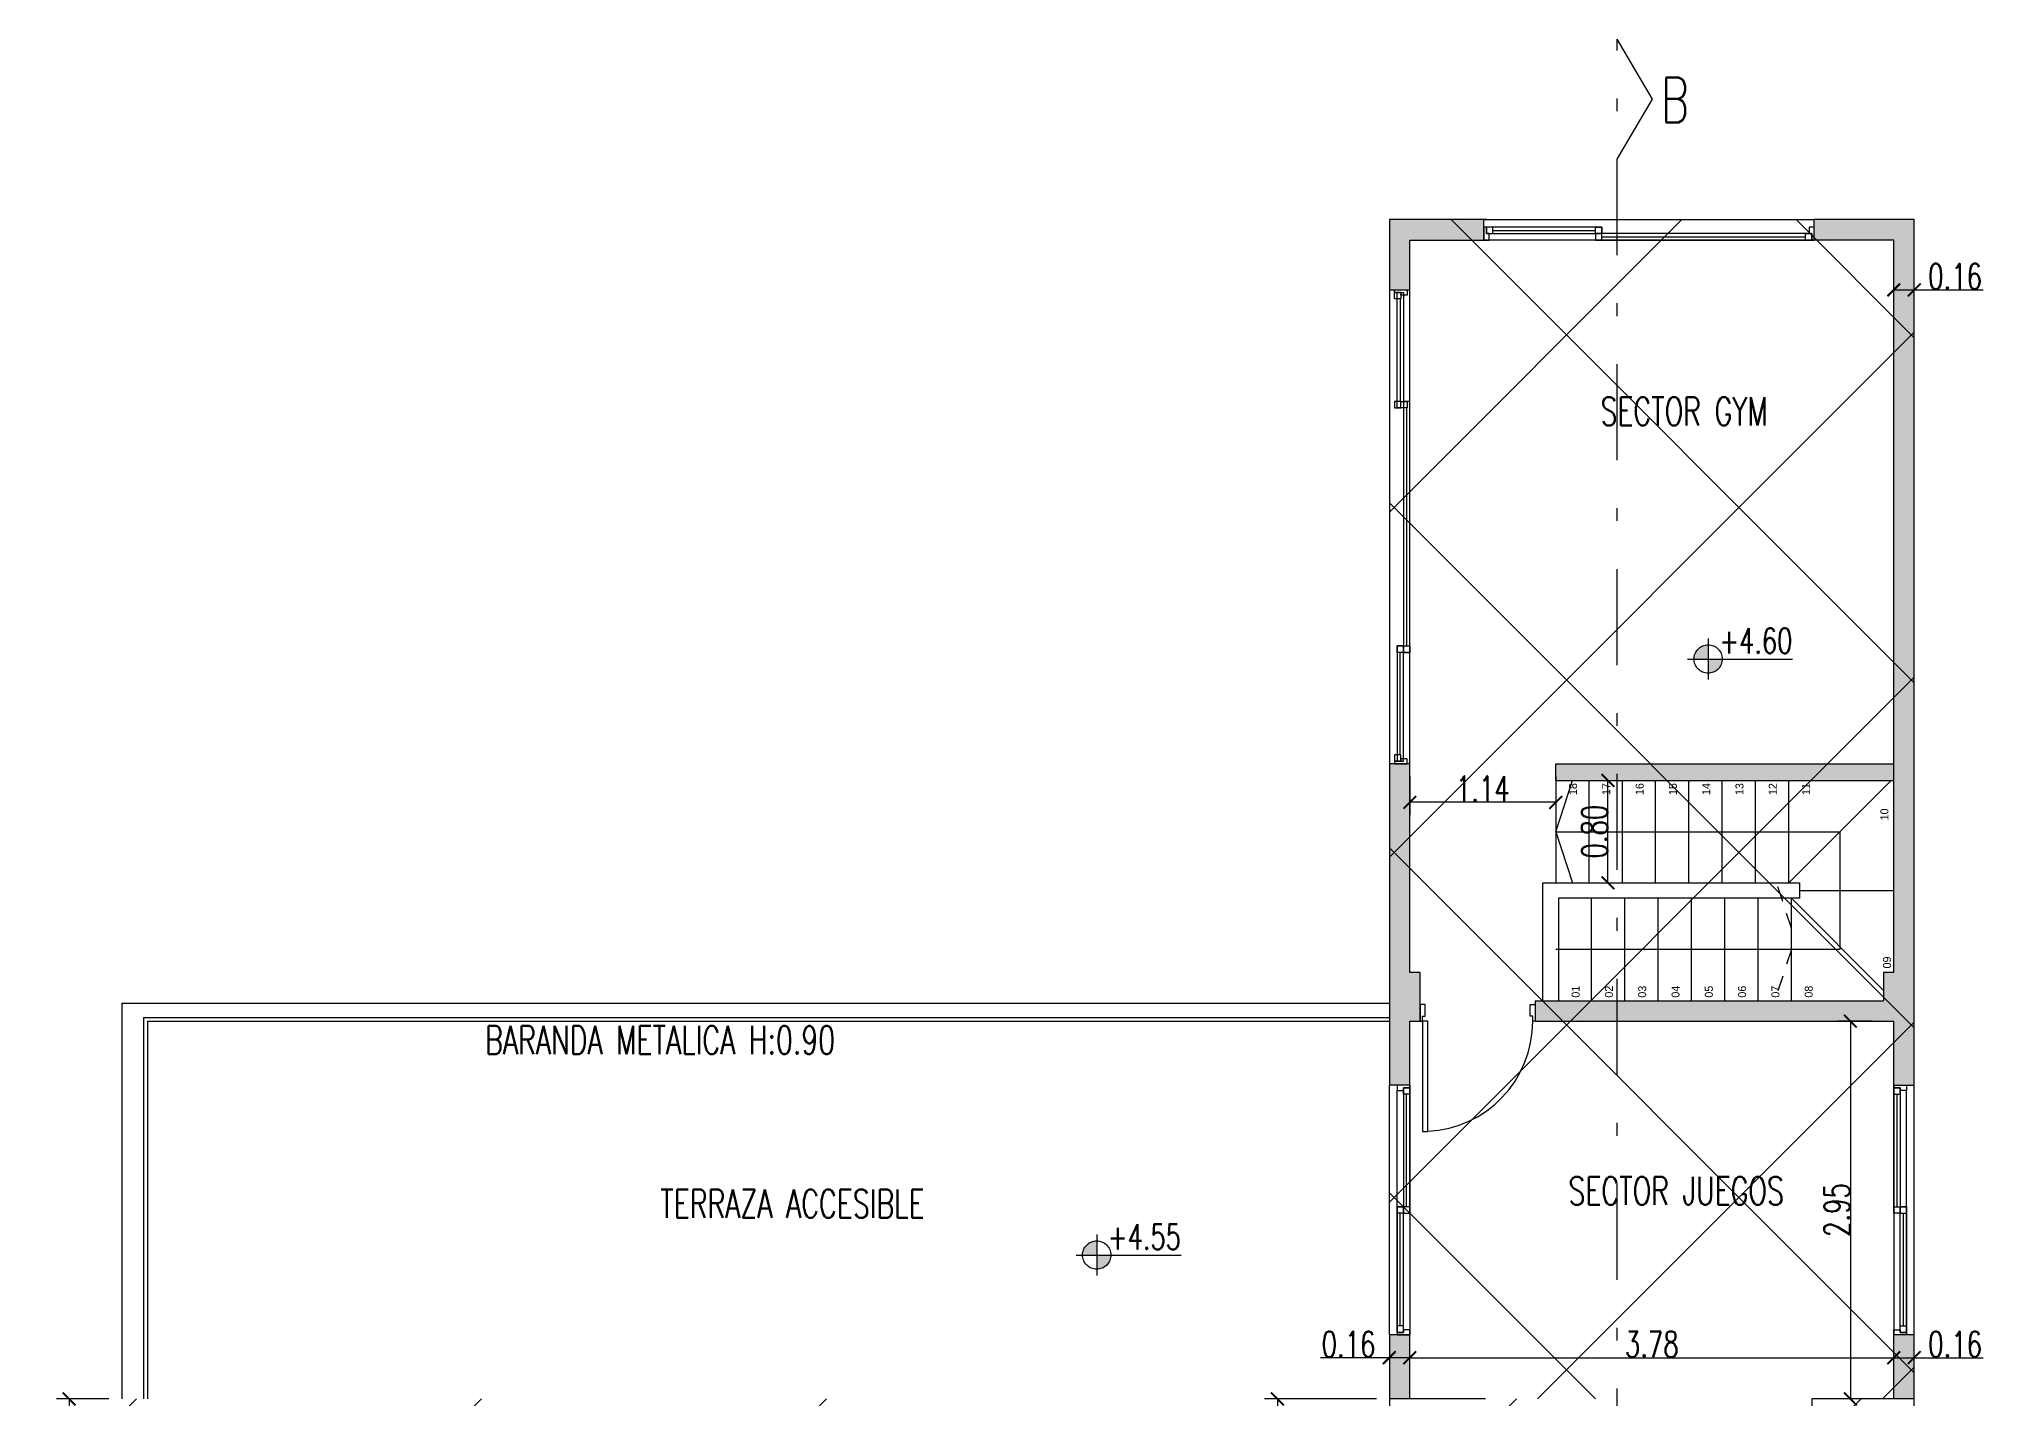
# Model space of a CAD drawing. Header units: millimetres. Extents: x 237 to 802, y 86 to 296.
# Drawn here: x 384.1 to 399.33, y 123.54 to 134.16 of the extents above; entities that cross this region are included whole.
import ezdxf

# ---------------------------------------------------------------- set-up
doc = ezdxf.new("R2010")
doc.units = ezdxf.units.MM
for name, pattern in [('2040-Superposicion Puentes 20-21-22 con cintas TDC-023-024-025$0$DASHDOT2', [0.5, 0.25, -0.125, 0, -0.125]), ('ACAD_ISO02W100', [15, 12, -3]), ('CENTER', [50.8, 31.75, -6.35, 6.35, -6.35])]:
    doc.linetypes.add(name, pattern=pattern)
doc.layers.get('Defpoints').update_dxf_attribs({"color": 254})
for name, color, linetype in [('01-MUROS', 6, 'Continuous'), ('02', 1, 'Continuous'), ('02-CARPINTERÍAS', 9, 'Continuous'), ('03-PROYECCIONES', 9, 'Continuous'), ('04', 2, 'Continuous'), ('MUROS', 6, 'Continuous'), ('texto', 1, 'Continuous')]:
    doc.layers.add(name, color=color, linetype=linetype)
doc.layers.add('06-SOLADOS', color=9, linetype='Continuous', lineweight=25)
doc.styles.add('GRAL', font='romans.shx', dxfattribs={"width": 0.7})
doc.dimstyles.new('C-100-2', dxfattribs={"dimscale": 0, "dimtxt": 0.2, "dimasz": 0.1, "dimexe": 0.1, "dimexo": 0.1, "dimgap": 0.005, "dimtad": 1, "dimzin": 0, "dimdsep": 46, "dimtxsty": 'GRAL', "dimblk1": 'ARCHTICK', "dimblk2": 'ARCHTICK', "dimsah": 1, "dimcen": 0, "dimclrd": 9, "dimclre": 9, "dimclrt": 1, "dimazin": 0, "dimtfac": 1, "dimtofl": 0, "dimtmove": 0, "dimatfit": 2, "dimldrblk": 'ARCHTICK', "dimfxl": 0, "dimtolj": 1, "dimtzin": 0, "dimarcsym": 0})

# ---------------------------------------------------------------- blocks, each defined once
blk = doc.blocks.new('_ArchTick')
at = {"color": 0, "linetype": 'ByBlock', "const_width": 0.15}
blk.add_lwpolyline([(-0.5, -0.5), (0.5, 0.5)], dxfattribs=at)
blk = doc.blocks.new('*D38')
at = {"color": 9, "lineweight": -2}
for p, q in [((396.306, 128.367), (396.454, 128.367)), ((396.354, 127.567), (396.354, 128.367)), ((396.306, 127.567), (396.454, 127.567))]:
    blk.add_line(p, q, dxfattribs=at)
at = {"layer": 'Defpoints', "color": 0}
for p in [(396.206, 128.367), (396.354, 128.367), (396.206, 127.567)]:
    blk.add_point(p, dxfattribs=at)
at = {"color": 9, "lineweight": -2, "xscale": 0.1, "yscale": 0.1, "zscale": 0.1}
for p, rotation in [((396.354, 128.367), 90), ((396.354, 127.567), 270)]:
    blk.add_blockref('_ArchTick', p, dxfattribs=dict(at, rotation=rotation))
at = {"color": 1, "insert": (396.249, 127.967), "char_height": 0.2, "attachment_point": 5, "rotation": 90, "style": 'GRAL'}
blk.add_mtext('\\A1;0.80', dxfattribs=at)
blk = doc.blocks.new('*D42')
at = {"color": 9, "lineweight": -2}
for p, q in [((394.806, 123.637), (394.806, 123.959)), ((394.806, 123.859), (398.586, 123.859)), ((398.586, 123.637), (398.586, 123.959))]:
    blk.add_line(p, q, dxfattribs=at)
at = {"layer": 'Defpoints', "color": 0}
for p in [(398.586, 123.859), (394.806, 123.537), (398.586, 123.537)]:
    blk.add_point(p, dxfattribs=at)
at = {"color": 9, "lineweight": -2, "xscale": 0.1, "yscale": 0.1, "zscale": 0.1, "rotation": 180}
blk.add_blockref('_ArchTick', (394.806, 123.859), dxfattribs=at)
at = {"color": 9, "lineweight": -2, "xscale": 0.1, "yscale": 0.1, "zscale": 0.1}
blk.add_blockref('_ArchTick', (398.586, 123.859), dxfattribs=at)
at = {"color": 1, "insert": (396.696, 123.964), "char_height": 0.2, "attachment_point": 5, "style": 'GRAL'}
blk.add_mtext('\\A1;3.78', dxfattribs=at)
blk = doc.blocks.new('*D105')
at = {"color": 9, "lineweight": -2}
for p, q in [((384.646, 123.537), (384.236, 123.537)), ((384.336, 123.537), (384.336, 115.407)), ((384.646, 115.407), (384.236, 115.407))]:
    blk.add_line(p, q, dxfattribs=at)
at = {"layer": 'Defpoints', "color": 0}
for p in [(384.746, 123.537), (384.336, 115.407), (384.746, 115.407)]:
    blk.add_point(p, dxfattribs=at)
at = {"color": 9, "lineweight": -2, "xscale": 0.1, "yscale": 0.1, "zscale": 0.1}
for p, rotation in [((384.336, 123.537), 90), ((384.336, 115.407), 270)]:
    blk.add_blockref('_ArchTick', p, dxfattribs=dict(at, rotation=rotation))
at = {"color": 1, "insert": (384.231, 119.472), "char_height": 0.2, "attachment_point": 5, "rotation": 90, "style": 'GRAL'}
blk.add_mtext('\\A1;8.13', dxfattribs=at)
blk = doc.blocks.new('*D147')
at = {"color": 9, "lineweight": -2}
for p, q in [((394.546, 123.537), (393.672, 123.537)), ((393.772, 123.537), (393.772, 122.907)), ((394.546, 122.907), (393.672, 122.907))]:
    blk.add_line(p, q, dxfattribs=at)
at = {"layer": 'Defpoints', "color": 0}
for p in [(394.646, 123.537), (393.772, 122.907), (394.646, 122.907)]:
    blk.add_point(p, dxfattribs=at)
at = {"color": 9, "lineweight": -2, "xscale": 0.1, "yscale": 0.1, "zscale": 0.1}
for p, rotation in [((393.772, 123.537), 90), ((393.772, 122.907), 270)]:
    blk.add_blockref('_ArchTick', p, dxfattribs=dict(at, rotation=rotation))
at = {"color": 1, "insert": (393.667, 123.222), "char_height": 0.2, "attachment_point": 5, "rotation": 90, "style": 'GRAL'}
blk.add_mtext('\\A1;0.63', dxfattribs=at)
blk = doc.blocks.new('*D155')
at = {"color": 9, "lineweight": -2}
for p, q in [((398.418, 126.487), (398.147, 126.487)), ((398.247, 126.487), (398.247, 123.537)), ((398.418, 123.537), (398.147, 123.537))]:
    blk.add_line(p, q, dxfattribs=at)
at = {"layer": 'Defpoints', "color": 0}
for p in [(398.518, 126.487), (398.247, 123.537), (398.518, 123.537)]:
    blk.add_point(p, dxfattribs=at)
at = {"color": 9, "lineweight": -2, "xscale": 0.1, "yscale": 0.1, "zscale": 0.1}
for p, rotation in [((398.247, 126.487), 90), ((398.247, 123.537), 270)]:
    blk.add_blockref('_ArchTick', p, dxfattribs=dict(at, rotation=rotation))
at = {"color": 1, "insert": (398.142, 125.012), "char_height": 0.2, "attachment_point": 5, "rotation": 90, "style": 'GRAL'}
blk.add_mtext('\\A1;2.95', dxfattribs=at)
blk = doc.blocks.new('*D158')
at = {"color": 9, "lineweight": -2}
for p, q in [((398.586, 132.197), (398.746, 132.197)), ((398.746, 132.197), (399.283, 132.197))]:
    blk.add_line(p, q, dxfattribs=at)
at = {"layer": 'Defpoints', "color": 0}
for p in [(398.586, 132.197), (398.746, 132.197), (398.746, 132.197)]:
    blk.add_point(p, dxfattribs=at)
at = {"color": 9, "lineweight": -2, "xscale": 0.1, "yscale": 0.1, "zscale": 0.1, "rotation": 180}
blk.add_blockref('_ArchTick', (398.586, 132.197), dxfattribs=at)
at = {"color": 9, "lineweight": -2, "xscale": 0.1, "yscale": 0.1, "zscale": 0.1}
blk.add_blockref('_ArchTick', (398.746, 132.197), dxfattribs=at)
at = {"color": 1, "insert": (399.065, 132.302), "char_height": 0.2, "attachment_point": 5, "style": 'GRAL'}
blk.add_mtext('\\A1;0.16', dxfattribs=at)
blk = doc.blocks.new('*D168')
at = {"color": 9, "lineweight": -2}
for p, q in [((394.806, 128.397), (394.806, 128.096)), ((395.946, 128.397), (395.946, 128.096)), ((395.946, 128.196), (394.806, 128.196))]:
    blk.add_line(p, q, dxfattribs=at)
at = {"layer": 'Defpoints', "color": 0}
for p in [(394.806, 128.497), (395.946, 128.497), (394.806, 128.196)]:
    blk.add_point(p, dxfattribs=at)
at = {"color": 9, "lineweight": -2, "xscale": 0.1, "yscale": 0.1, "zscale": 0.1, "rotation": 180}
blk.add_blockref('_ArchTick', (394.806, 128.196), dxfattribs=at)
at = {"color": 9, "lineweight": -2, "xscale": 0.1, "yscale": 0.1, "zscale": 0.1}
blk.add_blockref('_ArchTick', (395.946, 128.196), dxfattribs=at)
at = {"color": 1, "insert": (395.376, 128.301), "char_height": 0.2, "attachment_point": 5, "style": 'GRAL'}
blk.add_mtext('\\A1;1.14', dxfattribs=at)
blk = doc.blocks.new('*D202')
at = {"color": 9, "lineweight": -2}
for p, q in [((394.646, 123.859), (394.11, 123.859)), ((394.806, 123.859), (394.646, 123.859))]:
    blk.add_line(p, q, dxfattribs=at)
at = {"layer": 'Defpoints', "color": 0}
for p in [(394.646, 123.859), (394.646, 123.859), (394.806, 123.859)]:
    blk.add_point(p, dxfattribs=at)
at = {"color": 9, "lineweight": -2, "xscale": 0.1, "yscale": 0.1, "zscale": 0.1, "rotation": 180}
blk.add_blockref('_ArchTick', (394.646, 123.859), dxfattribs=at)
at = {"color": 9, "lineweight": -2, "xscale": 0.1, "yscale": 0.1, "zscale": 0.1}
blk.add_blockref('_ArchTick', (394.806, 123.859), dxfattribs=at)
at = {"color": 1, "insert": (394.328, 123.964), "char_height": 0.2, "attachment_point": 5, "style": 'GRAL'}
blk.add_mtext('\\A1;0.16', dxfattribs=at)
blk = doc.blocks.new('*D203')
at = {"color": 9, "lineweight": -2}
for p, q in [((398.586, 123.859), (398.746, 123.859)), ((398.746, 123.859), (399.283, 123.859))]:
    blk.add_line(p, q, dxfattribs=at)
at = {"layer": 'Defpoints', "color": 0}
for p in [(398.586, 123.859), (398.746, 123.859), (398.746, 123.859)]:
    blk.add_point(p, dxfattribs=at)
at = {"color": 9, "lineweight": -2, "xscale": 0.1, "yscale": 0.1, "zscale": 0.1, "rotation": 180}
blk.add_blockref('_ArchTick', (398.586, 123.859), dxfattribs=at)
at = {"color": 9, "lineweight": -2, "xscale": 0.1, "yscale": 0.1, "zscale": 0.1}
blk.add_blockref('_ArchTick', (398.746, 123.859), dxfattribs=at)
at = {"color": 1, "insert": (399.065, 123.964), "char_height": 0.2, "attachment_point": 5, "style": 'GRAL'}
blk.add_mtext('\\A1;0.16', dxfattribs=at)

msp = doc.modelspace()

# ---------------------------------------------------------------- hatches: boundary and pattern name
h = msp.add_hatch()
h.set_pattern_fill('ANSI37', color=9, scale=0.6)
h.set_pattern_definition([(45, (-2e-12, -0.166), (-1.347038, 1.347038), []), (135, (-2e-12, -0.166), (-1.347038, -1.347038), [])])
h.paths.add_polyline_path([(394.6464, 132.7465), (398.7464, 132.7465), (398.7464, 123.5365), (394.6464, 123.5365)])
h = msp.add_hatch()
h.set_pattern_fill('ANSI31', color=9, scale=0.6)
h.paths.add_polyline_path([(384.7464, 123.5365), (391.6964, 123.5365), (391.6964, 122.9065), (394.6464, 122.9065), (394.6464, 123.5365), (398.7464, 123.5365), (398.7464, 112.1965), (394.7864, 112.1965), (394.7864, 116.8065), (391.9764, 116.8065), (391.9764, 113.9165), (389.3764, 113.9165), (389.3764, 115.4065), (384.7464, 115.4065)])
at = {"layer": '04', "linetype": 'CENTER'}
h = msp.add_hatch(dxfattribs=at)
h.set_pattern_fill('ANSI36', color=1, scale=0.000448, style=0)
h.set_pattern_definition([(45, (-286.5629827, -336.5654437), (0.0007543415142, 0.0027659188853), [0.003556, -0.0007112, 0, -0.0007112])])
h.paths.add_polyline_path([(397.0258, 129.3148), (397.1361, 129.3148), (397.1361, 129.4251, 0.4142136)])
h.paths.add_polyline_path([(397.2465, 129.3148), (397.1361, 129.3148), (397.1361, 129.2044, 0.4142136)])
h = msp.add_hatch(dxfattribs=at)
h.set_pattern_fill('ANSI36', color=1, scale=0.000448, style=0)
h.set_pattern_definition([(45, (-291.3383322, -341.2196827), (0.0007543415142, 0.0027659188853), [0.003556, -0.0007112, 0, -0.0007112])])
h.paths.add_polyline_path([(392.2504, 124.6606), (392.3608, 124.6606), (392.3608, 124.7709, 0.4142136)])
h.paths.add_polyline_path([(392.4711, 124.6606), (392.3608, 124.6606), (392.3608, 124.5502, 0.4142136)])
at = {"layer": '06-SOLADOS'}
h = msp.add_hatch(color=256, dxfattribs=at)
h.dxf.hatch_style = 1
h.paths.add_polyline_path([(398.7464, 132.7465), (397.9656, 132.7465), (397.9656, 132.5865), (398.5864, 132.5865), (398.5864, 126.8665), (398.5064, 126.8665), (398.5064, 126.6465), (396.427, 126.6465), (396.427, 126.4865), (398.5864, 126.4865), (398.5864, 125.9865), (398.7464, 125.9865)])
h.paths.add_polyline_path([(395.3856, 132.6865), (395.3856, 132.7465), (394.6464, 132.7465), (394.6464, 132.1965), (394.8064, 132.1965), (394.8064, 132.5865), (395.3856, 132.5865)])
h = msp.add_hatch(color=256, dxfattribs=at)
h.dxf.hatch_style = 1
h.paths.add_polyline_path([(394.8064, 128.4965), (394.6464, 128.4965), (394.6464, 125.9865), (394.8064, 125.9865), (394.8064, 126.4865), (394.8864, 126.4865), (394.8864, 126.8665), (394.8064, 126.8665)])
h.paths.add_polyline_path([(396.427, 126.6465), (395.7864, 126.6465), (395.7864, 126.4865), (396.427, 126.4865)])
h = msp.add_hatch(color=256, dxfattribs=at)
h.dxf.hatch_style = 1
h.paths.add_polyline_path([(398.5864, 128.4965), (396.427, 128.4965), (396.427, 128.3665), (398.5864, 128.3665)])
h.paths.add_polyline_path([(396.427, 128.4965), (395.9456, 128.4965), (395.9456, 128.3665), (396.427, 128.3665)])
h = msp.add_hatch(color=256, dxfattribs=at)
h.dxf.hatch_style = 1
h.paths.add_polyline_path([(394.8064, 124.0365), (394.7064, 124.0365), (394.6464, 124.0365), (394.6464, 123.5365), (394.8064, 123.5365)])
h.paths.add_polyline_path([(398.7464, 124.0365), (398.5864, 124.0365), (398.5864, 123.5365), (398.7464, 123.5365)])

# ---------------------------------------------------------------- linework, layer by layer
at = {"color": 7, "linetype": '2040-Superposicion Puentes 20-21-22 con cintas TDC-023-024-025$0$DASHDOT2', "ltscale": 3}
msp.add_line((396.427, 110.0675), (396.427, 134.1562), dxfattribs=at)
at = {"layer": '01-MUROS'}
for p, q in [((395.4064, 132.7465), (394.6464, 132.7465)), ((394.6464, 132.7465), (394.6464, 132.1965)), ((395.3856, 132.5865), (395.3856, 132.7465)), ((395.3856, 132.5865), (395.3856, 132.7465)), ((397.9656, 132.5865), (397.9656, 132.7465)), ((394.8064, 132.1965), (394.8064, 132.5865)), ((394.8064, 132.5865), (395.4064, 132.5865)), ((394.6464, 132.1965), (394.8064, 132.1965)), ((395.9456, 128.4965), (398.5864, 128.4965)), ((395.9456, 128.3665), (395.9456, 128.4965)), ((395.9456, 128.3665), (398.5864, 128.3665)), ((394.8064, 124.0365), (394.6464, 124.0365)), ((394.6464, 124.0365), (394.6464, 123.5365)), ((398.7464, 124.0365), (398.5864, 124.0365)), ((398.7464, 123.0521), (398.7464, 124.0365)), ((394.6464, 123.5365), (394.6464, 122.9065)), ((395.3964, 123.5365), (394.6464, 123.5365)), ((397.9464, 123.5365), (397.9464, 123.3365)), ((398.7464, 123.5365), (397.9464, 123.5365))]:
    msp.add_line(p, q, dxfattribs=at)
for points in [[(398.5864, 125.9865), (398.7464, 125.9865), (398.7464, 132.7465), (397.9656, 132.7465)], [(398.5864, 126.8665), (398.5864, 132.5865), (397.9656, 132.5865)], [(394.8064, 126.4865), (394.8864, 126.4865), (394.8864, 126.8665), (394.8064, 126.8665), (394.8064, 128.4965), (394.6464, 128.4965), (394.6464, 125.9865)], [(398.5864, 126.8665), (398.5064, 126.8665), (398.5064, 126.6465)], [(395.7864, 126.6465), (395.7864, 126.4865), (398.5864, 126.4865)], [(395.7864, 126.6465), (398.5064, 126.6465)], [(394.8064, 125.9865), (394.8064, 126.4865)], [(398.5864, 125.9865), (398.5864, 126.4865)], [(394.8064, 125.9865), (394.6464, 125.9865)], [(394.8064, 123.5365), (394.8064, 124.0365)], [(398.5864, 123.5365), (398.5864, 124.0365)]]:
    msp.add_lwpolyline(points, dxfattribs=at)
at = {"layer": '02-CARPINTERÍAS'}
for p, q in [((395.3856, 132.7465), (397.9656, 132.7465)), ((395.4556, 132.6615), (396.2556, 132.6615)), ((397.9656, 132.5865), (395.3856, 132.5865)), ((396.3056, 132.6115), (397.8956, 132.6115)), ((394.6464, 132.1965), (394.6464, 128.4965)), ((394.8064, 128.4965), (394.8064, 132.1965)), ((394.7314, 132.1265), (394.7314, 131.3265)), ((394.7814, 131.2765), (394.7814, 129.4165)), ((394.7314, 128.5665), (394.7314, 129.3665)), ((384.7464, 126.6265), (394.6464, 126.6265)), ((384.7464, 126.6265), (384.7464, 123.5365)), ((384.9164, 126.5165), (394.6464, 126.5165)), ((384.9164, 126.5165), (384.9164, 123.5365)), ((384.9464, 126.4865), (384.9464, 123.5365)), ((384.9464, 126.4865), (394.6464, 126.4865)), ((394.6464, 124.0365), (394.6464, 125.9865)), ((394.8064, 125.9865), (394.8064, 124.0365)), ((398.5864, 125.9865), (398.5864, 124.0365)), ((398.7464, 124.0365), (398.7464, 125.9865)), ((394.7064, 124.0565), (394.7064, 125.9465)), ((394.7814, 125.0365), (394.7814, 125.9165)), ((398.6114, 125.0365), (398.6114, 125.9165)), ((398.6864, 124.0565), (398.6864, 125.9465)), ((394.7314, 124.1065), (394.7314, 124.9865)), ((398.6614, 124.1065), (398.6614, 124.9865))]:
    msp.add_line(p, q, dxfattribs=at)
for points in [[(395.4256, 132.6365), (395.4056, 132.6365), (395.4056, 132.6865), (395.3856, 132.6865), (395.3856, 132.5865), (395.4256, 132.5865)], [(395.4056, 132.6865), (395.4056, 132.6365), (396.3056, 132.6365), (396.3056, 132.6865)], [(395.4056, 132.6365), (395.4556, 132.6365), (395.4556, 132.6865), (395.4056, 132.6865)], [(396.3056, 132.6365), (396.2556, 132.6365), (396.2556, 132.6865), (396.3056, 132.6865)], [(397.9256, 132.6365), (397.9456, 132.6365), (397.9456, 132.5865), (397.9656, 132.5865), (397.9656, 132.6865), (397.9256, 132.6865)], [(396.2556, 132.6365), (396.2556, 132.5865), (397.9456, 132.5865), (397.9456, 132.6365)], [(396.2556, 132.5865), (396.3056, 132.5865), (396.3056, 132.6365), (396.2556, 132.6365)], [(397.9456, 132.5865), (397.8956, 132.5865), (397.8956, 132.6365), (397.9456, 132.6365)], [(394.7356, 132.1565), (394.7356, 132.1765), (394.6856, 132.1765), (394.6856, 132.1965), (394.7856, 132.1965), (394.7856, 132.1565)], [(394.7356, 132.1765), (394.7356, 132.1265), (394.6856, 132.1265), (394.6856, 132.1765)], [(394.7064, 132.1765), (394.7564, 132.1765), (394.7564, 131.2765), (394.7064, 131.2765)], [(394.7356, 131.2765), (394.7356, 131.3265), (394.6856, 131.3265), (394.6856, 131.2765)], [(394.7856, 131.3265), (394.7856, 131.2765), (394.7356, 131.2765), (394.7356, 131.3265)], [(394.7564, 131.3265), (394.7564, 129.3665), (394.8064, 129.3665), (394.8064, 131.3265)], [(394.7064, 128.5165), (394.7564, 128.5165), (394.7564, 129.4165), (394.7064, 129.4165)], [(394.7564, 129.4165), (394.7564, 129.3665), (394.7064, 129.3665), (394.7064, 129.4165)], [(394.8064, 129.4165), (394.8064, 129.3665), (394.7564, 129.3665), (394.7564, 129.4165)], [(394.7356, 128.5165), (394.7356, 128.5665), (394.6856, 128.5665), (394.6856, 128.5165)], [(394.7356, 128.5365), (394.7356, 128.5165), (394.6856, 128.5165), (394.6856, 128.4965), (394.7856, 128.4965), (394.7856, 128.5365)], [(394.9264, 126.5265), (394.9264, 126.6165), (394.8864, 126.6165), (394.8864, 126.4865), (394.9064, 126.4865), (394.9064, 126.5265)], [(395.7464, 126.5265), (395.7464, 126.6165), (395.7864, 126.6165), (395.7864, 126.4865), (395.7664, 126.4865), (395.7664, 126.5265)], [(394.9064, 125.6265), (394.9464, 125.6265), (394.9464, 126.4865), (394.9064, 126.4865)], [(394.7564, 125.9465), (394.7564, 125.9665), (394.8064, 125.9665), (394.8064, 125.9865), (394.7064, 125.9865), (394.7064, 125.9465)], [(394.7564, 124.9865), (394.8064, 124.9865), (394.8064, 125.9665), (394.7564, 125.9665)], [(394.8064, 125.9665), (394.8064, 125.9165), (394.7564, 125.9165), (394.7564, 125.9665)], [(398.6364, 125.9465), (398.6364, 125.9665), (398.5864, 125.9665), (398.5864, 125.9865), (398.6864, 125.9865), (398.6864, 125.9465)], [(398.5864, 125.9665), (398.5864, 125.9165), (398.6364, 125.9165), (398.6364, 125.9665)], [(398.6364, 124.9865), (398.5864, 124.9865), (398.5864, 125.9665), (398.6364, 125.9665)], [(394.7064, 124.0565), (394.7564, 124.0565), (394.7564, 125.0365), (394.7064, 125.0365)], [(394.7564, 125.0365), (394.7564, 124.9865), (394.7064, 124.9865), (394.7064, 125.0365)], [(394.8064, 124.9865), (394.8064, 125.0365), (394.7564, 125.0365), (394.7564, 124.9865)], [(398.5864, 124.9865), (398.5864, 125.0365), (398.6364, 125.0365), (398.6364, 124.9865)], [(398.6864, 124.0565), (398.6364, 124.0565), (398.6364, 125.0365), (398.6864, 125.0365)], [(398.6364, 125.0365), (398.6364, 124.9865), (398.6864, 124.9865), (398.6864, 125.0365)], [(394.7564, 124.0565), (394.7564, 124.1065), (394.7064, 124.1065), (394.7064, 124.0565)], [(394.7564, 124.0765), (394.7564, 124.0565), (394.7064, 124.0565), (394.7064, 124.0365), (394.8064, 124.0365), (394.8064, 124.0765)], [(398.6364, 124.0765), (398.6364, 124.0565), (398.6864, 124.0565), (398.6864, 124.0365), (398.5864, 124.0365), (398.5864, 124.0765)], [(398.6364, 124.0565), (398.6364, 124.1065), (398.6864, 124.1065), (398.6864, 124.0565)]]:
    msp.add_lwpolyline(points, close=True, dxfattribs=at)
msp.add_lwpolyline([(395.8464, 126.6465), (395.8464, 127.5665), (397.8496, 127.5665), (397.8496, 127.4465), (395.9664, 127.4465), (395.9664, 126.6465)], dxfattribs=at)
msp.add_arc((394.9064, 126.4865), 0.86, 272.66588, 0, dxfattribs=at)
at = {"layer": '03-PROYECCIONES'}
for points in [[(395.9456, 127.9665), (396.0756, 128.3665)], [(395.9456, 127.9665), (398.1656, 127.9665), (398.1656, 127.0465)], [(395.9456, 127.9665), (396.0756, 127.5665)], [(398.1656, 127.0465), (395.9456, 127.0465)]]:
    msp.add_lwpolyline(points, dxfattribs=at)
at = {"layer": '03-PROYECCIONES', "linetype": 'ACAD_ISO02W100', "ltscale": 0.01}
for points in [[(397.7864, 127.2124), (397.6564, 127.6124)], [(397.7864, 127.0465), (397.6564, 126.6465)]]:
    msp.add_lwpolyline(points, dxfattribs=at)
at = {"layer": '04', "color": 1, "linetype": 'CENTER'}
for p, q in [((397.1361, 129.4751), (397.1361, 129.1544)), ((396.9758, 129.3148), (397.7962, 129.3148)), ((392.3608, 124.8209), (392.3608, 124.5002)), ((392.2004, 124.6606), (393.0209, 124.6606))]:
    msp.add_line(p, q, dxfattribs=at)
for centre in [(397.1361, 129.3148), (392.3608, 124.6606)]:
    msp.add_circle(centre, 0.1104, dxfattribs=at)
at = {"layer": '06-SOLADOS'}
for p, q in [((395.9456, 128.3665), (395.9456, 127.5665)), ((396.2056, 128.3665), (396.2056, 127.5665)), ((396.4656, 128.3665), (396.4656, 127.5665)), ((396.7256, 127.5665), (396.7256, 128.3665)), ((396.9856, 127.5665), (396.9856, 128.3665)), ((397.2456, 127.5665), (397.2456, 128.3665)), ((397.5056, 127.5665), (397.5056, 128.3665)), ((397.7656, 127.5665), (397.7656, 128.3665)), ((398.5656, 128.3665), (397.7656, 127.5665)), ((397.8496, 127.5065), (398.5864, 127.5065)), ((396.2264, 126.6465), (396.2264, 127.4465)), ((396.4864, 126.6465), (396.4864, 127.4465)), ((396.7464, 126.6465), (396.7464, 127.4465)), ((397.0064, 126.6465), (397.0064, 127.4465)), ((397.2664, 126.6465), (397.2664, 127.4465)), ((397.5264, 126.6465), (397.5264, 127.4465)), ((398.5064, 126.7265), (397.7864, 127.4465)), ((397.7864, 126.6465), (397.7864, 127.4465))]:
    msp.add_line(p, q, dxfattribs=at)
at = {"layer": 'MUROS', "color": 1}
for p, q in [((396.7004, 133.6861), (396.427, 134.1562)), ((396.427, 133.2185), (396.7004, 133.6861))]:
    msp.add_line(p, q, dxfattribs=at)

# ---------------------------------------------------------------- texts
at = {"layer": '02', "color": 7, "style": 'GRAL', "width": 0.7}
msp.add_text('B', height=0.35, dxfattribs=at).set_placement((396.7673, 133.5054))
at = {"layer": '02', "style": 'GRAL', "width": 0.7}
for s, p in [('SECTOR GYM', (396.2953, 131.1394)), ('BARANDA METALICA H:0.90', (387.5854, 126.2292)), ('SECTOR JUEGOS', (396.0453, 125.0516)), ('TERRAZA ACCESIBLE', (388.9516, 124.9515))]:
    msp.add_text(s, height=0.22, dxfattribs=at).set_placement(p)
at = {"layer": '03-PROYECCIONES', "char_height": 0.0625, "rotation": 90}
for s, insert, attachment_point in [('18', (396.0496, 128.2528), 1), ('17', (396.3096, 128.2528), 1), ('16', (396.5696, 128.2528), 1), ('15', (396.8296, 128.2528), 1), ('14', (397.0896, 128.2528), 1), ('13', (397.3496, 128.2528), 1), ('12', (397.6096, 128.2528), 1), ('11', (397.8696, 128.2528), 1), ('10', (398.4814, 128.148), 3), ('09', (398.5022, 126.8986), 1), ('01', (396.0703, 126.6706), 1), ('02', (396.3303, 126.6706), 1), ('03', (396.5903, 126.6706), 1), ('04', (396.8503, 126.6706), 1), ('05', (397.1103, 126.6706), 1), ('06', (397.3703, 126.6706), 1), ('07', (397.6303, 126.6706), 1), ('08', (397.8903, 126.6706), 1)]:
    msp.add_mtext_dynamic_manual_height_columns(s, width=1.470858, gutter_width=12.5, heights=[0], dxfattribs=dict(at, insert=insert, attachment_point=attachment_point))
at = {"layer": 'texto', "style": 'GRAL', "width": 0.7}
for s, p in [('+4.60', (397.2236, 129.3585)), ('+4.55', (392.4482, 124.7043))]:
    msp.add_text(s, height=0.198, dxfattribs=at).set_placement(p)

# ---------------------------------------------------------------- dimensions: what is measured, and where the dimension line sits
at = {"color": 9}
for base, p1, p2, picture, middle in [((398.7464, 132.1965), (398.5864, 132.1965), (398.7464, 132.1965), '*D158', (399.0647, 132.3015)), ((394.8064, 128.1959), (395.9456, 128.4965), (394.8064, 128.4965), '*D168', (395.376, 128.3009)), ((394.6464, 123.8592), (394.8064, 123.8592), (394.6464, 123.8592), '*D202', (394.328, 123.9642)), ((398.5864, 123.8592), (394.8064, 123.5365), (398.5864, 123.5365), '*D42', (396.6964, 123.9642)), ((398.7464, 123.8592), (398.5864, 123.8592), (398.7464, 123.8592), '*D203', (399.0647, 123.9642))]:
    dim = msp.add_linear_dim(base=base, p1=p1, p2=p2, dimstyle='C-100-2', override={"dimscale": 1}, dxfattribs=at)
    dim.commit()
    dim.dimension.update_dxf_attribs({"geometry": picture, "text_midpoint": middle})
for base, p1, p2, picture, middle in [((396.3543, 128.3665), (396.2056, 127.5665), (396.2056, 128.3665), '*D38', (396.2493, 127.9665)), ((398.2473, 123.5365), (398.5177, 126.4865), (398.5177, 123.5365), '*D155', (398.1423, 125.0115)), ((384.3363, 115.4065), (384.7464, 123.5365), (384.7464, 115.4065), '*D105', (384.2313, 119.4715)), ((393.7718, 122.9065), (394.6464, 123.5365), (394.6464, 122.9065), '*D147', (393.6668, 123.2215))]:
    dim = msp.add_linear_dim(base=base, p1=p1, p2=p2, angle=90, dimstyle='C-100-2', override={"dimscale": 1}, dxfattribs=at)
    dim.commit()
    dim.dimension.update_dxf_attribs({"geometry": picture, "text_midpoint": middle})

doc.saveas('drawing.dxf')
